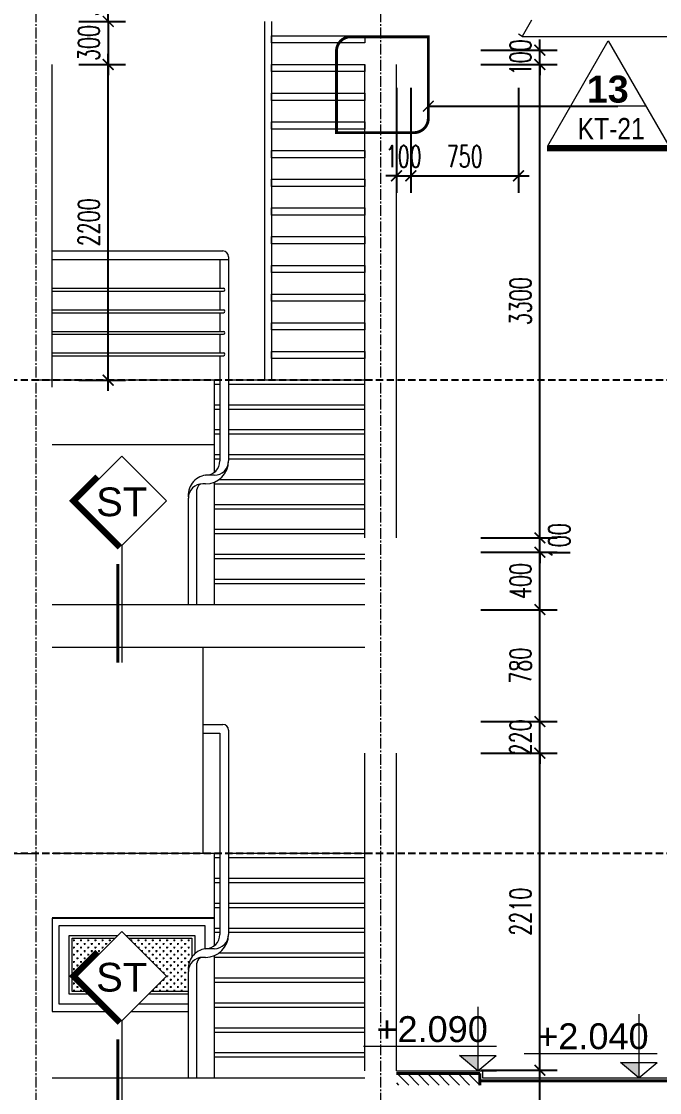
# Model space of a CAD drawing. Header units: millimetres. Extents: x -229618 to 2906, y -178063 to 96806.
# Drawn here: x -111462 to -107016, y -149171 to -141705 of the extents above; entities that cross this region are included whole.
import ezdxf
from ezdxf.enums import TextEntityAlignment as Align
from ezdxf.xclip import XClip

# ---------------------------------------------------------------- set-up
doc = ezdxf.new("R2010")
doc.units = ezdxf.units.MM
doc.header["$LTSCALE"] = 200
doc.header["$MEASUREMENT"] = 0
doc.header["$XCLIPFRAME"] = 0
doc.set_wipeout_variables(frame=1)
doc.header["$PDMODE"] = 3
doc.header["$PDSIZE"] = 50
for name, pattern in [('CENTER', [2, 1.25, -0.25, 0.25, -0.25]), ('CENTER2', [1.125, 0.75, -0.125, 0.125, -0.125]), ('DASHED2', [0.375, 0.25, -0.125])]:
    doc.linetypes.add(name, pattern=pattern)
doc.layers.get('0').update_dxf_attribs({"color": 95, "linetype": 'CONTINUOUS'})
doc.layers.get('DEFPOINTS').update_dxf_attribs({"linetype": 'CONTINUOUS'})
for name, color, linetype, lineweight in [('cat', 1, 'CONTINUOUS', 40), ('hatch', 250, 'CONTINUOUS', 5), ('khuat', 8, 'DASHED2', 15), ('thay', 7, 'CONTINUOUS', 18), ('tim', 18, 'CENTER2', 9)]:
    doc.layers.add(name, color=color, linetype=linetype, lineweight=lineweight)
for name, color, linetype in [('CUA', 145, 'CONTINUOUS'), ('DIM', 251, 'CONTINUOUS'), ('TEXT', 33, 'CONTINUOUS'), ('TRUC', 251, 'CENTER')]:
    doc.layers.add(name, color=color, linetype=linetype)
doc.styles.add('Aria H B iso', font='Vharialb_0.ttf')
doc.styles.add('Arial N   H iso', font='Vharialn_0.ttf')
doc.styles.add('Arial N  iso', font='vnarialn_0.ttf')
doc.styles.add('CHU HOA Day', font='Vharial_0.ttf')
doc.styles.add('Scale', font='vnsimli.shx', dxfattribs={"width": 0.65, "bigfont": 'bigfont.shx'})
doc.dimstyles.new('Scale', dxfattribs={"dimscale": 75, "dimtxt": 2, "dimasz": 1, "dimexe": 1.6, "dimexo": 0, "dimgap": 0.8, "dimtad": 1, "dimdec": 0, "dimzin": 0, "dimdsep": 46, "dimtxsty": 'Scale', "dimblk": 'ARCHTICK', "dimcen": 0.1, "dimdle": 1, "dimclrd": 256, "dimclre": 256, "dimclrt": 3, "dimadec": 0, "dimazin": 0, "dimtfac": 1, "dimtdec": 0, "dimtix": 1, "dimtmove": 2, "dimatfit": 3, "dimldrblk": 'ARCHTICK', "dimfxl": 0, "dimtolj": 1, "dimtzin": 0, "dimarcsym": 0})

# ---------------------------------------------------------------- blocks, each defined once
blk = doc.blocks.new('l1')
at = {"linetype": 'Continuous'}
h = blk.add_hatch(dxfattribs=at)
h.set_pattern_fill('CROSS', color=256, scale=100, style=0)
h.set_pattern_definition([(0, (140, 140), (25, 25), [12.5, -37.5]), (90, (146.25, 133.75), (-25, 25), [12.5, -37.5])])
h.paths.add_polyline_path([(1205, 510), (1205, 140), (2040, 140), (2040, 510)])
h.paths.add_polyline_path([(975, 510), (975, 140), (140, 140), (140, 510)])
blk.add_lwpolyline([(2180, 650), (2180, 0), (0, 0), (0, 650), (2180, 650)], dxfattribs=at)
for points in [[(1065, 600), (1065, 50), (50, 50), (50, 600)], [(1115, 600), (1115, 50), (2130, 50), (2130, 600)], [(995, 530), (995, 120), (120, 120), (120, 530)], [(1185, 530), (1185, 120), (2060, 120), (2060, 530)], [(975, 510), (975, 140), (140, 140), (140, 510)], [(1205, 510), (1205, 140), (2040, 140), (2040, 510)]]:
    blk.add_lwpolyline(points, close=True, dxfattribs=at)
blk = doc.blocks.new('_ArchTick')
at = {"color": 0, "linetype": 'ByBlock', "const_width": 0.15}
blk.add_lwpolyline([(-0.5, -0.5), (0.5, 0.5)], dxfattribs=at)
blk = doc.blocks.new('*D2461')
at = {"layer": 'DEFPOINTS', "color": 0, "linetype": 'Continuous'}
for p in [(-108260.2, -149015), (-107849.7, -149015), (-108260.2, -151504.9)]:
    blk.add_point(p, dxfattribs=at)
at = {"layer": 'DIM', "linetype": 'Continuous', "lineweight": -2}
for p, q in [((-107849.7, -151579.9), (-107849.7, -148940)), ((-108260.2, -149015), (-107729.7, -149015)), ((-108260.2, -151504.9), (-107729.7, -151504.9))]:
    blk.add_line(p, q, dxfattribs=at)
at = {"layer": 'DIM', "linetype": 'Continuous', "lineweight": -2, "xscale": 75, "yscale": 75, "zscale": 75}
for p, rotation in [((-107849.7, -149015), 90), ((-107849.7, -151504.9), 270)]:
    blk.add_blockref('_ArchTick', p, dxfattribs=dict(at, rotation=rotation))
at = {"layer": 'DIM', "color": 3, "linetype": 'Continuous', "insert": (-107984.7, -150259.9), "char_height": 150, "attachment_point": 5, "rotation": 90, "style": 'Scale'}
blk.add_mtext('\\A1;2490', dxfattribs=at)
blk = doc.blocks.new('*D2462')
at = {"layer": 'DEFPOINTS', "color": 0, "linetype": 'Continuous'}
for p in [(-108260.2, -146805), (-107849.7, -146805), (-108260.2, -149015)]:
    blk.add_point(p, dxfattribs=at)
at = {"layer": 'DIM', "linetype": 'Continuous', "lineweight": -2}
for p, q in [((-107849.7, -149090), (-107849.7, -146730)), ((-108260.2, -146805), (-107729.7, -146805)), ((-108260.2, -149015), (-107729.7, -149015))]:
    blk.add_line(p, q, dxfattribs=at)
at = {"layer": 'DIM', "linetype": 'Continuous', "lineweight": -2, "xscale": 75, "yscale": 75, "zscale": 75}
for p, rotation in [((-107849.7, -146805), 90), ((-107849.7, -149015), 270)]:
    blk.add_blockref('_ArchTick', p, dxfattribs=dict(at, rotation=rotation))
at = {"layer": 'DIM', "color": 3, "linetype": 'Continuous', "insert": (-107984.7, -147910), "char_height": 150, "attachment_point": 5, "rotation": 90, "style": 'Scale'}
blk.add_mtext('\\A1;2210', dxfattribs=at)
blk = doc.blocks.new('*D2463')
at = {"layer": 'DEFPOINTS', "color": 0, "linetype": 'Continuous'}
for p in [(-108260.2, -146584.9), (-107849.7, -146584.9), (-108260.2, -146805)]:
    blk.add_point(p, dxfattribs=at)
at = {"layer": 'DIM', "linetype": 'Continuous', "lineweight": -2}
for p, q in [((-107849.7, -146584.9), (-107849.7, -146509.9)), ((-108260.2, -146584.9), (-107729.7, -146584.9)), ((-107849.7, -146805), (-107849.7, -146584.9)), ((-108260.2, -146805), (-107729.7, -146805)), ((-107849.7, -146805), (-107849.7, -146880))]:
    blk.add_line(p, q, dxfattribs=at)
at = {"layer": 'DIM', "linetype": 'Continuous', "lineweight": -2, "xscale": 75, "yscale": 75, "zscale": 75}
for p, rotation in [((-107849.7, -146584.9), 270), ((-107849.7, -146805), 90)]:
    blk.add_blockref('_ArchTick', p, dxfattribs=dict(at, rotation=rotation))
at = {"layer": 'DIM', "color": 3, "linetype": 'Continuous', "insert": (-107984.7, -146694.9), "char_height": 150, "attachment_point": 5, "rotation": 90, "style": 'Scale'}
blk.add_mtext('\\A1;220', dxfattribs=at)
blk = doc.blocks.new('*D2464')
at = {"layer": 'DEFPOINTS', "color": 0, "linetype": 'Continuous'}
for p in [(-108260.2, -145804.9), (-107849.7, -145804.9), (-108260.2, -146584.9)]:
    blk.add_point(p, dxfattribs=at)
at = {"layer": 'DIM', "linetype": 'Continuous', "lineweight": -2}
for p, q in [((-107849.7, -146659.9), (-107849.7, -145729.9)), ((-108260.2, -145804.9), (-107729.7, -145804.9)), ((-108260.2, -146584.9), (-107729.7, -146584.9))]:
    blk.add_line(p, q, dxfattribs=at)
at = {"layer": 'DIM', "linetype": 'Continuous', "lineweight": -2, "xscale": 75, "yscale": 75, "zscale": 75}
for p, rotation in [((-107849.7, -145804.9), 90), ((-107849.7, -146584.9), 270)]:
    blk.add_blockref('_ArchTick', p, dxfattribs=dict(at, rotation=rotation))
at = {"layer": 'DIM', "color": 3, "linetype": 'Continuous', "insert": (-107984.7, -146194.9), "char_height": 150, "attachment_point": 5, "rotation": 90, "style": 'Scale'}
blk.add_mtext('\\A1;780', dxfattribs=at)
blk = doc.blocks.new('*D2465')
at = {"layer": 'DEFPOINTS', "color": 0, "linetype": 'Continuous'}
for p in [(-108260.2, -145404.9), (-107849.7, -145404.9), (-108260.2, -145804.9)]:
    blk.add_point(p, dxfattribs=at)
at = {"layer": 'DIM', "linetype": 'Continuous', "lineweight": -2}
for p, q in [((-107849.7, -145879.9), (-107849.7, -145329.9)), ((-108260.2, -145404.9), (-107729.7, -145404.9)), ((-108260.2, -145804.9), (-107729.7, -145804.9))]:
    blk.add_line(p, q, dxfattribs=at)
at = {"layer": 'DIM', "linetype": 'Continuous', "lineweight": -2, "xscale": 75, "yscale": 75, "zscale": 75}
for p, rotation in [((-107849.7, -145404.9), 90), ((-107849.7, -145804.9), 270)]:
    blk.add_blockref('_ArchTick', p, dxfattribs=dict(at, rotation=rotation))
at = {"layer": 'DIM', "color": 3, "linetype": 'Continuous', "insert": (-107984.7, -145604.9), "char_height": 150, "attachment_point": 5, "rotation": 90, "style": 'Scale'}
blk.add_mtext('\\A1;400', dxfattribs=at)
blk = doc.blocks.new('*D2466')
at = {"layer": 'DEFPOINTS', "color": 0, "linetype": 'Continuous'}
for p in [(-108260.2, -142004.9), (-107849.7, -142004.9), (-108260.2, -145304.9)]:
    blk.add_point(p, dxfattribs=at)
at = {"layer": 'DIM', "linetype": 'Continuous', "lineweight": -2}
for p, q in [((-107849.7, -145379.9), (-107849.7, -141929.9)), ((-108260.2, -142004.9), (-107729.7, -142004.9)), ((-108260.2, -145304.9), (-107729.7, -145304.9))]:
    blk.add_line(p, q, dxfattribs=at)
at = {"layer": 'DIM', "linetype": 'Continuous', "lineweight": -2, "xscale": 75, "yscale": 75, "zscale": 75}
for p, rotation in [((-107849.7, -142004.9), 90), ((-107849.7, -145304.9), 270)]:
    blk.add_blockref('_ArchTick', p, dxfattribs=dict(at, rotation=rotation))
at = {"layer": 'DIM', "color": 3, "linetype": 'Continuous', "insert": (-107984.7, -143654.9), "char_height": 150, "attachment_point": 5, "rotation": 90, "style": 'Scale'}
blk.add_mtext('\\A1;3300', dxfattribs=at)
blk = doc.blocks.new('*D2467')
at = {"layer": 'DEFPOINTS', "color": 0, "linetype": 'Continuous'}
for p in [(-108260.2, -141904.9), (-107849.7, -141904.9), (-108260.2, -142004.9)]:
    blk.add_point(p, dxfattribs=at)
at = {"layer": 'DIM', "linetype": 'Continuous', "lineweight": -2}
for p, q in [((-107849.7, -141904.9), (-107849.7, -141829.9)), ((-108260.2, -141904.9), (-107729.7, -141904.9)), ((-107849.7, -142004.9), (-107849.7, -141904.9)), ((-108260.2, -142004.9), (-107729.7, -142004.9)), ((-107849.7, -142004.9), (-107849.7, -142079.9))]:
    blk.add_line(p, q, dxfattribs=at)
at = {"layer": 'DIM', "linetype": 'Continuous', "lineweight": -2, "xscale": 75, "yscale": 75, "zscale": 75}
for p, rotation in [((-107849.7, -141904.9), 270), ((-107849.7, -142004.9), 90)]:
    blk.add_blockref('_ArchTick', p, dxfattribs=dict(at, rotation=rotation))
at = {"layer": 'DIM', "color": 3, "linetype": 'Continuous', "insert": (-107984.7, -141954.9), "char_height": 150, "attachment_point": 5, "rotation": 90, "style": 'Scale'}
blk.add_mtext('\\A1;100', dxfattribs=at)
blk = doc.blocks.new('*D2489')
at = {"layer": 'DEFPOINTS', "color": 0, "linetype": 'Continuous'}
for p in [(-111063.2, -142004.9), (-110857.2, -142004.9), (-111063.2, -144204.9)]:
    blk.add_point(p, dxfattribs=at)
at = {"layer": 'DIM', "linetype": 'Continuous', "lineweight": -2}
for p, q in [((-110857.2, -144279.9), (-110857.2, -141929.9)), ((-111063.2, -142004.9), (-110737.2, -142004.9)), ((-111063.2, -144204.9), (-110737.2, -144204.9))]:
    blk.add_line(p, q, dxfattribs=at)
at = {"layer": 'DIM', "linetype": 'Continuous', "lineweight": -2, "xscale": 75, "yscale": 75, "zscale": 75}
for p, rotation in [((-110857.2, -142004.9), 90), ((-110857.2, -144204.9), 270)]:
    blk.add_blockref('_ArchTick', p, dxfattribs=dict(at, rotation=rotation))
at = {"layer": 'DIM', "color": 3, "linetype": 'Continuous', "insert": (-110992.2, -143104.9), "char_height": 150, "attachment_point": 5, "rotation": 90, "style": 'Scale'}
blk.add_mtext('\\A1;2200', dxfattribs=at)
blk = doc.blocks.new('*D2490')
at = {"layer": 'DEFPOINTS', "color": 0, "linetype": 'Continuous'}
for p in [(-111063.2, -141384.9), (-110857.2, -141384.9), (-111063.2, -141704.9)]:
    blk.add_point(p, dxfattribs=at)
at = {"layer": 'DIM', "linetype": 'Continuous', "lineweight": -2}
for p, q in [((-110857.2, -141384.9), (-110857.2, -141309.9)), ((-111063.2, -141384.9), (-110737.2, -141384.9)), ((-110857.2, -141704.9), (-110857.2, -141384.9)), ((-111063.2, -141704.9), (-110737.2, -141704.9)), ((-110857.2, -141704.9), (-110857.2, -141779.9))]:
    blk.add_line(p, q, dxfattribs=at)
at = {"layer": 'DIM', "linetype": 'Continuous', "lineweight": -2, "xscale": 75, "yscale": 75, "zscale": 75}
for p, rotation in [((-110857.2, -141384.9), 270), ((-110857.2, -141704.9), 90)]:
    blk.add_blockref('_ArchTick', p, dxfattribs=dict(at, rotation=rotation))
at = {"layer": 'DIM', "color": 3, "linetype": 'Continuous', "insert": (-110992.2, -141544.9), "char_height": 150, "attachment_point": 5, "rotation": 90, "style": 'Scale'}
blk.add_mtext('\\A1;320', dxfattribs=at)
blk = doc.blocks.new('*D2491')
at = {"layer": 'DEFPOINTS', "color": 0, "linetype": 'Continuous'}
for p in [(-111063.2, -141704.9), (-111063.2, -142004.9), (-110857.2, -142004.9)]:
    blk.add_point(p, dxfattribs=at)
at = {"layer": 'DIM', "linetype": 'Continuous', "lineweight": -2}
for p, q in [((-110857.2, -141704.9), (-110857.2, -141629.9)), ((-111063.2, -141704.9), (-110737.2, -141704.9)), ((-110857.2, -141704.9), (-110857.2, -142004.9)), ((-111063.2, -142004.9), (-110737.2, -142004.9)), ((-110857.2, -142004.9), (-110857.2, -142079.9))]:
    blk.add_line(p, q, dxfattribs=at)
at = {"layer": 'DIM', "linetype": 'Continuous', "lineweight": -2, "xscale": 75, "yscale": 75, "zscale": 75}
for p, rotation in [((-110857.2, -141704.9), 270), ((-110857.2, -142004.9), 90)]:
    blk.add_blockref('_ArchTick', p, dxfattribs=dict(at, rotation=rotation))
at = {"layer": 'DIM', "color": 3, "linetype": 'Continuous', "insert": (-110992.2, -141854.9), "char_height": 150, "attachment_point": 5, "rotation": 90, "style": 'Scale'}
blk.add_mtext('\\A1;300', dxfattribs=at)
blk = doc.blocks.new('kyhieu1')
at = {"layer": 'cat', "ltscale": 600}
blk.add_line((27.5, -131), (27.5, -816.6), dxfattribs=at)
at = {"color": 15, "linetype": 'Continuous'}
blk.add_wipeout([(0, 0), (311.1, 311.1), (0, 622.3), (-311.1, 311.1)], dxfattribs=at).dxf.layer = 'thay'
at = {"linetype": 'Continuous'}
blk.add_wipeout([(0, 622.3), (-311.1, 311.1), (0, 0), (311.1, 311.1)], dxfattribs=at).dxf.layer = 'DIM'
at = {"layer": 'thay', "ltscale": 600}
blk.add_line((0, 0), (0, -816.6), dxfattribs=at)
at = {"layer": 'thay', "color": 15, "linetype": 'Continuous'}
blk.add_lwpolyline([(0, 0), (311.1, 311.1), (0, 622.3), (-311.1, 311.1)], close=True, dxfattribs=at)
at = {"layer": 'thay', "color": 1, "linetype": 'Continuous', "const_width": 40}
blk.add_lwpolyline([(14.1, -14.1), (339.4, 311.1), (169.7, 480.8)], dxfattribs=at)
at = {"layer": 'TEXT', "style": 'CHU HOA Day'}
blk.add_attdef('N1', text='', height=200, dxfattribs=at).set_placement((0, 304.1), align=Align.MIDDLE)
blk = doc.blocks.new('ct')
at = {"layer": 'thay', "ltscale": 600}
blk.add_line((8891, 0), (-8891, 0), dxfattribs=at)
blk.add_lwpolyline([(0, 15400), (14294, -9358), (-14294, -9358)], close=True, dxfattribs=at)
at = {"layer": 'thay', "color": 1, "ltscale": 600, "const_width": 1270}
blk.add_lwpolyline([(-14464, -9993), (14464, -9993)], dxfattribs=at)
at = {"layer": 'TEXT'}
for tag, height, style, p in [('01', 6350, 'Aria H B iso', (238, 862)), ('KT-00', 5080, 'Arial N   H iso', (96, -7856))]:
    blk.add_attdef(tag, text='', height=height, dxfattribs=dict(at, style=style)).set_placement(p, align=Align.CENTER)
blk = doc.blocks.new('cao do')
at = {"layer": 'thay'}
for p, q in [((0, 444.6), (0, 0)), ((798.2, 170.2), (-128.3, 170.2)), ((0, 0), (-127.9, 106.1)), ((127.9, 106.1), (-127.9, 106.1)), ((0, 0), (127.9, 106.1))]:
    blk.add_line(p, q, dxfattribs=at)
at = {"layer": 'thay', "ltscale": 600}
blk.add_line((128.3, 0), (-128.3, 0), dxfattribs=at)
at = {"layer": 'thay', "color": 150, "ltscale": 600}
blk.add_solid([(0, 0), (0, 106.1), (127.9, 106.1)], dxfattribs=at)
at = {"layer": 'TEXT', "style": 'Arial N  iso'}
blk.add_attdef('%%P0.000', text='', height=200, dxfattribs=at).set_placement((69.5, 290), align=Align.MIDDLE_LEFT)
blk = doc.blocks.new('*D2511')
at = {"layer": 'DEFPOINTS', "color": 0}
for p in [(-111358.9, -139854.9), (-114883.7, -142116.6), (-115448.9, -142216.2), (-114643, -142216.2), (-115918.9, -142487.6)]:
    blk.add_point(p, dxfattribs=at)
at = {"layer": 'DIM', "lineweight": -2}
blk.add_arc((-115448.9, -142216.2), 573.9, 0, 30, dxfattribs=at)
at = {"layer": 'DIM', "lineweight": -2, "xscale": 75, "yscale": 75, "zscale": 75}
for p, rotation in [((-114951.9, -141929.3), 120.000000000005), ((-114875, -142216.2), 270.0000000000002)]:
    blk.add_blockref('_ArchTick', p, dxfattribs=dict(at, rotation=rotation))
at = {"layer": 'DIM', "color": 3, "insert": (-114764.1, -142032.7), "char_height": 150, "attachment_point": 5, "rotation": 285, "style": 'Scale'}
blk.add_mtext('\\A1;30°', dxfattribs=at)
blk = doc.blocks.new('*D2517')
at = {"layer": 'DEFPOINTS', "color": 0, "linetype": 'Continuous'}
for p in [(-108260.2, -145304.9), (-107849.7, -145304.9), (-108260.2, -145404.9)]:
    blk.add_point(p, dxfattribs=at)
at = {"layer": 'DIM', "linetype": 'Continuous', "lineweight": -2}
for p, q in [((-107849.7, -145304.9), (-107849.7, -145229.9)), ((-108260.2, -145304.9), (-107729.7, -145304.9)), ((-107849.7, -145404.9), (-107849.7, -145304.9)), ((-108260.2, -145404.9), (-107729.7, -145404.9)), ((-107849.7, -145404.9), (-107849.7, -145479.9))]:
    blk.add_line(p, q, dxfattribs=at)
at = {"layer": 'DIM', "linetype": 'Continuous', "lineweight": -2, "xscale": 75, "yscale": 75, "zscale": 75}
for p, rotation in [((-107849.7, -145304.9), 270), ((-107849.7, -145404.9), 90)]:
    blk.add_blockref('_ArchTick', p, dxfattribs=dict(at, rotation=rotation))
at = {"layer": 'DIM', "color": 3, "linetype": 'Continuous', "insert": (-107714.7, -145327.7), "char_height": 150, "attachment_point": 5, "rotation": 90, "style": 'Scale'}
blk.add_mtext('\\A1;100', dxfattribs=at)
blk = doc.blocks.new('*D2955')
at = {"layer": 'DEFPOINTS', "color": 0}
for p in [(-108848.9, -142167.5), (-108748.9, -142167.5), (-108748.9, -142780.7)]:
    blk.add_point(p, dxfattribs=at)
at = {"layer": 'DIM', "lineweight": -2}
for p, q in [((-108848.9, -142167.5), (-108848.9, -142900.7)), ((-108748.9, -142167.5), (-108748.9, -142900.7)), ((-108848.9, -142780.7), (-108923.9, -142780.7)), ((-108848.9, -142780.7), (-108748.9, -142780.7)), ((-108748.9, -142780.7), (-108673.9, -142780.7))]:
    blk.add_line(p, q, dxfattribs=at)
at = {"layer": 'DIM', "lineweight": -2, "xscale": 75, "yscale": 75, "zscale": 75}
blk.add_blockref('_ArchTick', (-108848.9, -142780.7), dxfattribs=at)
at = {"layer": 'DIM', "lineweight": -2, "xscale": 75, "yscale": 75, "zscale": 75, "rotation": 180}
blk.add_blockref('_ArchTick', (-108748.9, -142780.7), dxfattribs=at)
at = {"layer": 'DIM', "color": 3, "insert": (-108798.9, -142645.7), "char_height": 150, "attachment_point": 5, "style": 'Scale'}
blk.add_mtext('\\A1;100', dxfattribs=at)
blk = doc.blocks.new('*D2956')
at = {"layer": 'DEFPOINTS', "color": 0}
for p in [(-108748.9, -142167.5), (-107998.9, -142167.5), (-107998.9, -142780.7)]:
    blk.add_point(p, dxfattribs=at)
at = {"layer": 'DIM', "lineweight": -2}
for p, q in [((-108748.9, -142167.5), (-108748.9, -142900.7)), ((-107998.9, -142167.5), (-107998.9, -142900.7)), ((-108823.9, -142780.7), (-107923.9, -142780.7))]:
    blk.add_line(p, q, dxfattribs=at)
at = {"layer": 'DIM', "lineweight": -2, "xscale": 75, "yscale": 75, "zscale": 75, "rotation": 180}
blk.add_blockref('_ArchTick', (-108748.9, -142780.7), dxfattribs=at)
at = {"layer": 'DIM', "lineweight": -2, "xscale": 75, "yscale": 75, "zscale": 75}
blk.add_blockref('_ArchTick', (-107998.9, -142780.7), dxfattribs=at)
at = {"layer": 'DIM', "color": 3, "insert": (-108373.9, -142645.7), "char_height": 150, "attachment_point": 5, "style": 'Scale'}
blk.add_mtext('\\A1;750', dxfattribs=at)
blk = doc.blocks.new('*D2957')
at = {"layer": 'DEFPOINTS', "color": 0}
for p in [(-111358.9, -139854.9), (-111248.9, -139918.4), (-111248.9, -140485.2), (-111061.2, -140434.2), (-107998.9, -141794.8)]:
    blk.add_point(p, dxfattribs=at)
at = {"layer": 'DIM', "lineweight": -2}
blk.add_arc((-111248.9, -139918.4), 548.9, 270, 330, dxfattribs=at)
at = {"layer": 'DIM', "lineweight": -2, "xscale": 75, "yscale": 75, "zscale": 75}
for p, rotation in [((-110773.6, -140192.8), 59.99999999999867), ((-111248.9, -140467.3), 179.9999999999994)]:
    blk.add_blockref('_ArchTick', p, dxfattribs=dict(at, rotation=rotation))
at = {"layer": 'DIM', "color": 3, "insert": (-111042, -140276.8), "char_height": 150, "attachment_point": 5, "rotation": 30, "style": 'Scale'}
blk.add_mtext('\\A1;60°', dxfattribs=at)

msp = doc.modelspace()

# ---------------------------------------------------------------- hatches: boundary and pattern name
at = {"layer": 'hatch', "linetype": 'Continuous'}
h = msp.add_hatch(dxfattribs=at)
h.set_pattern_fill('ANSI31', color=256, scale=400, style=0)
h.set_pattern_definition([(135, (-108268.904, -149118.023), (35.3553, 35.3553), [])])
h.paths.add_polyline_path([(-108848.9, -149038), (-108268.9, -149038), (-108268.9, -149118), (-108848.9, -149118)])

# ---------------------------------------------------------------- linework, layer by layer
at = {"linetype": 'Continuous'}
msp.add_line((-110118.9, -147954.9), (-111248.9, -147954.9), dxfattribs=at)
at = {"layer": 'cat', "linetype": 'Continuous'}
for p, q in [((-108848.9, -149038), (-108268.9, -149038)), ((-108268.9, -149038), (-108268.9, -149118))]:
    msp.add_line(p, q, dxfattribs=at)
msp.add_lwpolyline([(-108268.9, -149088), (-105668.9, -149088)], dxfattribs=at)
at = {"layer": 'hatch', "linetype": 'Continuous'}
for p, q in [((-109768.9, -141704.9), (-109768.9, -144204.9)), ((-109718.9, -141704.9), (-109718.9, -144204.9)), ((-111248.9, -143564.9), (-110054.2, -143564.9)), ((-111248.9, -143584.9), (-110054.2, -143584.9)), ((-111248.9, -143714.9), (-110054.2, -143714.9)), ((-111248.9, -143734.9), (-110054.2, -143734.9)), ((-111248.9, -143864.9), (-110054.2, -143864.9)), ((-111248.9, -143884.9), (-110054.2, -143884.9)), ((-111248.9, -144014.9), (-110054.2, -144014.9)), ((-111248.9, -144034.9), (-110054.2, -144034.9)), ((-110078.9, -144234.9), (-110118.9, -144234.9)), ((-109068.9, -144234.9), (-110018.9, -144234.9)), ((-110078.9, -144408.5), (-110118.9, -144408.5)), ((-109068.9, -144408.5), (-110018.9, -144408.5)), ((-110078.9, -144582.2), (-110118.9, -144582.2)), ((-109068.9, -144582.2), (-110018.9, -144582.2)), ((-110078.9, -144755.9), (-110118.9, -144755.9)), ((-109068.9, -144755.9), (-110018.9, -144755.9)), ((-109068.9, -144929.6), (-110118.9, -144929.6)), ((-109068.9, -145103.3), (-110118.9, -145103.3)), ((-109068.9, -145277), (-110118.9, -145277)), ((-109068.9, -145450.7), (-110118.9, -145450.7)), ((-109068.9, -145624.3), (-110118.9, -145624.3)), ((-110078.9, -147534.9), (-110118.9, -147534.9)), ((-109068.9, -147534.9), (-110018.9, -147534.9)), ((-110078.9, -147708.5), (-110118.9, -147708.5)), ((-109068.9, -147708.5), (-110018.9, -147708.5)), ((-110078.9, -147882.2), (-110118.9, -147882.2)), ((-109068.9, -147882.2), (-110018.9, -147882.2)), ((-110078.9, -148055.9), (-110118.9, -148055.9)), ((-109068.9, -148055.9), (-110018.9, -148055.9)), ((-109068.9, -148229.6), (-110118.9, -148229.6)), ((-109068.9, -148403.3), (-110118.9, -148403.3)), ((-109068.9, -148577), (-110118.9, -148577)), ((-109068.9, -148750.7), (-110118.9, -148750.7)), ((-109068.9, -148924.3), (-110118.9, -148924.3))]:
    msp.add_line(p, q, dxfattribs=at)
for points in [[(-109068.9, -141854.9), (-109718.9, -141854.9), (-109718.9, -141804.9), (-109068.9, -141804.9)], [(-109068.9, -142054.9), (-109718.9, -142054.9), (-109718.9, -142004.9), (-109068.9, -142004.9)], [(-109068.9, -142254.9), (-109718.9, -142254.9), (-109718.9, -142204.9), (-109068.9, -142204.9)], [(-109068.9, -142454.9), (-109718.9, -142454.9), (-109718.9, -142404.9), (-109068.9, -142404.9)], [(-109068.9, -142654.9), (-109718.9, -142654.9), (-109718.9, -142604.9), (-109068.9, -142604.9)], [(-109068.9, -142854.9), (-109718.9, -142854.9), (-109718.9, -142804.9), (-109068.9, -142804.9)], [(-109068.9, -143054.9), (-109718.9, -143054.9), (-109718.9, -143004.9), (-109068.9, -143004.9)], [(-109068.9, -143254.9), (-109718.9, -143254.9), (-109718.9, -143204.9), (-109068.9, -143204.9)], [(-109068.9, -143454.9), (-109718.9, -143454.9), (-109718.9, -143404.9), (-109068.9, -143404.9)], [(-109068.9, -143654.9), (-109718.9, -143654.9), (-109718.9, -143604.9), (-109068.9, -143604.9)], [(-109068.9, -143854.9), (-109718.9, -143854.9), (-109718.9, -143804.9), (-109068.9, -143804.9)], [(-109068.9, -144054.9), (-109718.9, -144054.9), (-109718.9, -144004.9), (-109068.9, -144004.9)]]:
    msp.add_lwpolyline(points, close=True, dxfattribs=at)
for centre in [(-110054.2, -143574.9), (-110054.2, -143724.9), (-110054.2, -143874.9), (-110054.2, -144024.9)]:
    msp.add_arc(centre, 10, 270, 90, dxfattribs=at)
at = {"layer": 'khuat', "color": 5, "ltscale": 2, "const_width": 20}
msp.add_lwpolyline([(-109167, -141811.8), (-108627.1, -141811.8), (-108627.1, -142380.1, -0.414214), (-108727.1, -142480.1), (-109267, -142480.1), (-109267, -141911.8, -0.414214)], format="xyb", close=True, dxfattribs=at)
at = {"layer": 'thay', "linetype": 'Continuous'}
for p, q in [((-107908.1, -141697.2), (-107973, -141809.7)), ((-107973, -141809.7), (-107998.9, -141794.8)), ((-107973, -141809.7), (-102848.9, -141809.7)), ((-111248.9, -144254.9), (-111248.9, -142004.9)), ((-109068.9, -145304.9), (-109068.9, -142004.9)), ((-108848.9, -145304.9), (-108848.9, -142004.9)), ((-111248.9, -143304.9), (-110058.9, -143304.9)), ((-111248.9, -143364.9), (-110018.9, -143364.9)), ((-110078.9, -143364.9), (-110078.9, -143564.9)), ((-110018.9, -143344.9), (-110018.9, -144768)), ((-110078.9, -143584.9), (-110078.9, -143714.9)), ((-110078.9, -143734.9), (-110078.9, -143864.9)), ((-110078.9, -143884.9), (-110078.9, -144014.9)), ((-110078.9, -144034.9), (-110078.9, -144768)), ((-110078.9, -144204.9), (-111358.9, -144204.9)), ((-110118.9, -144204.9), (-110118.9, -144848)), ((-109068.9, -144204.9), (-110018.9, -144204.9)), ((-110078.9, -144378.5), (-110118.9, -144378.5)), ((-109068.9, -144378.5), (-110018.9, -144378.5)), ((-110078.9, -144552.2), (-110118.9, -144552.2)), ((-109068.9, -144552.2), (-110018.9, -144552.2)), ((-110118.9, -144654.9), (-111248.9, -144654.9)), ((-110078.9, -144725.9), (-110118.9, -144725.9)), ((-109068.9, -144725.9), (-110018.9, -144725.9)), ((-110118.9, -144868), (-110178.9, -144868)), ((-109068.9, -144899.6), (-110087.9, -144899.6)), ((-110238.9, -145768), (-110238.9, -144968)), ((-110178.9, -144928), (-110198.9, -144928)), ((-110118.9, -144916.3), (-110118.9, -145768)), ((-110298.9, -145768), (-110298.9, -145027.3)), ((-109068.9, -145073.3), (-110118.9, -145073.3)), ((-109068.9, -145247), (-110118.9, -145247)), ((-109068.9, -145420.7), (-110118.9, -145420.7)), ((-109068.9, -145594.3), (-110118.9, -145594.3)), ((-109068.9, -146068), (-111248.9, -146068)), ((-110198.9, -146068), (-110198.9, -147504.9)), ((-110198.9, -146604.9), (-110058.9, -146604.9)), ((-110198.9, -146664.9), (-110078.9, -146664.9)), ((-110078.9, -146664.9), (-110078.9, -148068)), ((-110018.9, -146644.9), (-110018.9, -148068)), ((-109068.9, -149018), (-109068.9, -146805)), ((-108848.9, -149018), (-108848.9, -146805)), ((-110078.9, -147504.9), (-111248.9, -147504.9)), ((-110118.9, -147504.9), (-110118.9, -148148)), ((-109068.9, -147504.9), (-110018.9, -147504.9)), ((-110078.9, -147678.5), (-110118.9, -147678.5)), ((-109068.9, -147678.5), (-110018.9, -147678.5)), ((-110078.9, -147852.2), (-110118.9, -147852.2)), ((-109068.9, -147852.2), (-110018.9, -147852.2)), ((-110078.9, -148025.9), (-110118.9, -148025.9)), ((-109068.9, -148025.9), (-110018.9, -148025.9)), ((-110118.9, -148168), (-110178.9, -148168)), ((-110178.9, -148228), (-110198.9, -148228)), ((-110118.9, -148216.3), (-110118.9, -149068)), ((-109068.9, -148199.6), (-110087.9, -148199.6)), ((-110298.9, -149068), (-110298.9, -148327.3)), ((-110238.9, -149068), (-110238.9, -148268)), ((-109068.9, -148373.3), (-110118.9, -148373.3)), ((-109068.9, -148547), (-110118.9, -148547)), ((-109068.9, -148720.7), (-110118.9, -148720.7)), ((-109068.9, -148894.3), (-110118.9, -148894.3)), ((-108848.9, -149018), (-108248.9, -149018)), ((-108248.9, -149018), (-108248.9, -149068))]:
    msp.add_line(p, q, dxfattribs=at)
for points in [[(-111248.9, -145768), (-109068.9, -145768)], [(-115448.9, -147504.9), (-111358.9, -147504.9)], [(-111248.9, -149068), (-109068.9, -149068)], [(-108248.9, -149068), (-105668.9, -149068)]]:
    msp.add_lwpolyline(points, dxfattribs=at)
for centre, radius, start, end in [((-110058.9, -143344.9), 40, 0, 90), ((-110178.9, -144768), 100, 270, 0), ((-110178.9, -144768), 160, 270, 0), ((-110118.9, -144768), 100, 270, 0), ((-110160.6, -145006.6), 139.8, 97.51777, 188.47679), ((-110200.3, -145026.7), 98.6, 89.21306, 180.34384), ((-110198.9, -144968), 40, 90, 180), ((-110058.9, -146644.9), 40, 0, 90), ((-110178.9, -148068), 100, 270, 0), ((-110178.9, -148068), 160, 270, 0), ((-110118.9, -148068), 100, 270, 0), ((-110160.6, -148306.6), 139.8, 97.51777, 188.47679), ((-110200.3, -148326.7), 98.6, 89.21306, 180.34384), ((-110198.9, -148268), 40, 90, 180)]:
    msp.add_arc(centre, radius, start, end, dxfattribs=at)
at = {"layer": 'tim', "ltscale": 0.5}
for p, q in [((-111358.9, -153410.8), (-111358.9, -139012)), ((-108958.9, -153410.8), (-108958.9, -139012))]:
    msp.add_line(p, q, dxfattribs=at)
at = {"layer": 'TRUC', "linetype": 'DASHED2'}
for p, q in [((-95441.6, -144204.9), (-122218.1, -144204.9)), ((-95441.6, -147504.9), (-122218.1, -147504.9))]:
    msp.add_line(p, q, dxfattribs=at)

# ---------------------------------------------------------------- block references
at = {"layer": 'CUA'}
ref = msp.add_blockref('ct', (-107373, -142295.7), dxfattribs=dict(at, xscale=0.02952755894511938, yscale=0.02952755894511938, zscale=0.02952755905511719))
ref.add_attrib('KT-00', 'kt-21', dxfattribs={"layer": 'TEXT', "height": 150, "style": 'Arial N   H iso'}).set_placement((-107353.2, -142527.7), align=Align.CENTER)
ref.add_attrib('01', '13', dxfattribs={"layer": 'TEXT', "height": 187.5, "style": 'Aria H B iso'}).set_placement((-107376.6, -142270.3), align=Align.CENTER)
at = {"layer": 'hatch', "linetype": 'Continuous'}
ref = msp.add_blockref('l1', (-109068.9, -148604.9), dxfattribs=dict(at, xscale=-1))
XClip(ref).set_block_clipping_path([(1230.0000000001, -92.7727086154), (1230.0017763648, 278.204476326), (1230.0570929495, 318.4472635343), (1223.3250502146, 345.4085428321), (1205.0000000037, 380.1651140892), (1195.1258030255, 392.3206956987), (1157.8668404649, 421.4006530662), (1125.1322454905, 433.9898379711), (1103.1461305791, 437.0772594705), (1103.1461305791, 672.7697662403), (2250.5616082726, 672.7697662403), (2399.9999999999, -113.1578946507)])
at = {"layer": 'thay', "linetype": 'Continuous'}
ref = msp.add_blockref('cao do', (-108281.3, -149018), dxfattribs=dict(at, xscale=-1))
ref.add_attrib('%%P0.000', '+2.090', dxfattribs={"layer": 'TEXT', "height": 180, "style": 'Arial N  iso'}).set_placement((-108988.4, -148728), align=Align.MIDDLE_LEFT)
ref = msp.add_blockref('cao do', (-107160.9, -149068), dxfattribs=dict(at, xscale=-1))
ref.add_attrib('%%P0.000', '+2.040', dxfattribs={"layer": 'TEXT', "height": 180, "style": 'Arial N  iso'}).set_placement((-107868, -148778), align=Align.MIDDLE_LEFT)

# ---------------------------------------------------------------- dimensions: what is measured, and where the dimension line sits
at = {"layer": 'DIM'}
for base, line1, line2, picture, middle in [((-114883.7, -142116.6), ((-115448.9, -142216.2), (-114643, -142216.2)), ((-111358.9, -139854.9), (-115918.9, -142487.6)), '*D2511', (-114764.1, -142032.7)), ((-111061.2, -140434.2), ((-111358.9, -139854.9), (-107998.9, -141794.8)), ((-111248.9, -139918.4), (-111248.9, -140485.2)), '*D2957', (-111042, -140276.8))]:
    dim = msp.add_angular_dim_2l(base=base, line1=line1, line2=line2, dimstyle='Scale', dxfattribs=at)
    dim.commit()
    dim.dimension.update_dxf_attribs({"geometry": picture, "text_midpoint": middle})
at = {"layer": 'DIM', "linetype": 'Continuous'}
for base, p1, p2, angle, picture, middle in [((-110857.2, -141384.9), (-111063.2, -141704.9), (-111063.2, -141384.9), 90, '*D2490', (-110992.2, -141544.9)), ((-110857.2, -142004.9), (-111063.2, -141704.9), (-111063.2, -142004.9), 90, '*D2491', (-110992.2, -141854.9)), ((-107849.7, -141904.9), (-108260.2, -142004.9), (-108260.2, -141904.9), 90, '*D2467', (-107984.7, -141954.9)), ((-110857.2, -142004.9), (-111063.2, -144204.9), (-111063.2, -142004.9), 90, '*D2489', (-110992.2, -143104.9)), ((-107849.7, -142004.9), (-108260.2, -145304.9), (-108260.2, -142004.9), 90, '*D2466', (-107984.7, -143654.9)), ((-107849.7, -145404.9), (-108260.2, -145804.9), (-108260.2, -145404.9), 90, '*D2465', (-107984.7, -145604.9)), ((-107849.7, -145804.9), (-108260.2, -146584.9), (-108260.2, -145804.9), 90, '*D2464', (-107984.7, -146194.9)), ((-107849.7, -146584.9), (-108260.2, -146805), (-108260.2, -146584.9), 90, '*D2463', (-107984.7, -146694.9)), ((-107849.7, -146805), (-108260.2, -149015), (-108260.2, -146805), 270, '*D2462', (-107984.7, -147910))]:
    dim = msp.add_linear_dim(base=base, p1=p1, p2=p2, angle=angle, dimstyle='Scale', override={"dimfxl": 70}, dxfattribs=at)
    dim.commit()
    dim.dimension.update_dxf_attribs({"geometry": picture, "text_midpoint": middle})
at = {"layer": 'DIM'}
for base, p1, p2, picture, middle in [((-108748.9, -142780.7), (-108848.9, -142167.5), (-108748.9, -142167.5), '*D2955', (-108798.9, -142645.7)), ((-107998.9, -142780.7), (-108748.9, -142167.5), (-107998.9, -142167.5), '*D2956', (-108373.9, -142645.7))]:
    dim = msp.add_linear_dim(base=base, p1=p1, p2=p2, dimstyle='Scale', dxfattribs=at)
    dim.commit()
    dim.dimension.update_dxf_attribs({"geometry": picture, "text_midpoint": middle})
at = {"layer": 'DIM', "linetype": 'Continuous'}
dim = msp.add_linear_dim(base=(-107849.7, -145304.9), p1=(-108260.2, -145404.9), p2=(-108260.2, -145304.9), angle=90, dimstyle='Scale', override={"dimfxl": 70}, dxfattribs=at)
dim.commit()
dim.dimension.update_dxf_attribs({"geometry": '*D2517', "text_midpoint": (-107714.7, -145327.7), "dimtype": 160})
dim = msp.add_aligned_dim(p1=(-108260.2, -151504.9), p2=(-108260.2, -149015), distance=-410.5, dimstyle='Scale', override={"dimfxl": 70}, dxfattribs=at)
dim.commit()
dim.dimension.update_dxf_attribs({"geometry": '*D2461', "text_midpoint": (-107984.7, -150259.9)})

# ---------------------------------------------------------------- leaders
at = {"layer": 'DIM'}
msp.add_leader([(-108627.1, -142295.7), (-108331.6, -142295.7), (-107307.6, -142295.7)], dimstyle='Scale', override={"dimgap": 0.8, "dimtad": 0}, dxfattribs=at)

# ---------------------------------------------------------------- next in the draw order: block references
at = {"layer": 'DIM', "linetype": 'Continuous'}
ref = msp.add_blockref('kyhieu1', (-110763.2, -145357.3), dxfattribs=dict(at, xscale=-1))
ref.add_attrib('N1', 'st', dxfattribs={"layer": 'TEXT', "height": 200, "style": 'CHU HOA Day'}).set_placement((-110763.2, -145053.2), align=Align.MIDDLE)
ref = msp.add_blockref('kyhieu1', (-110763.2, -148670.4), dxfattribs=dict(at, xscale=-1))
ref.add_attrib('N1', 'st', dxfattribs={"layer": 'TEXT', "height": 200, "style": 'CHU HOA Day'}).set_placement((-110763.2, -148366.3), align=Align.MIDDLE)

doc.saveas('drawing.dxf')
